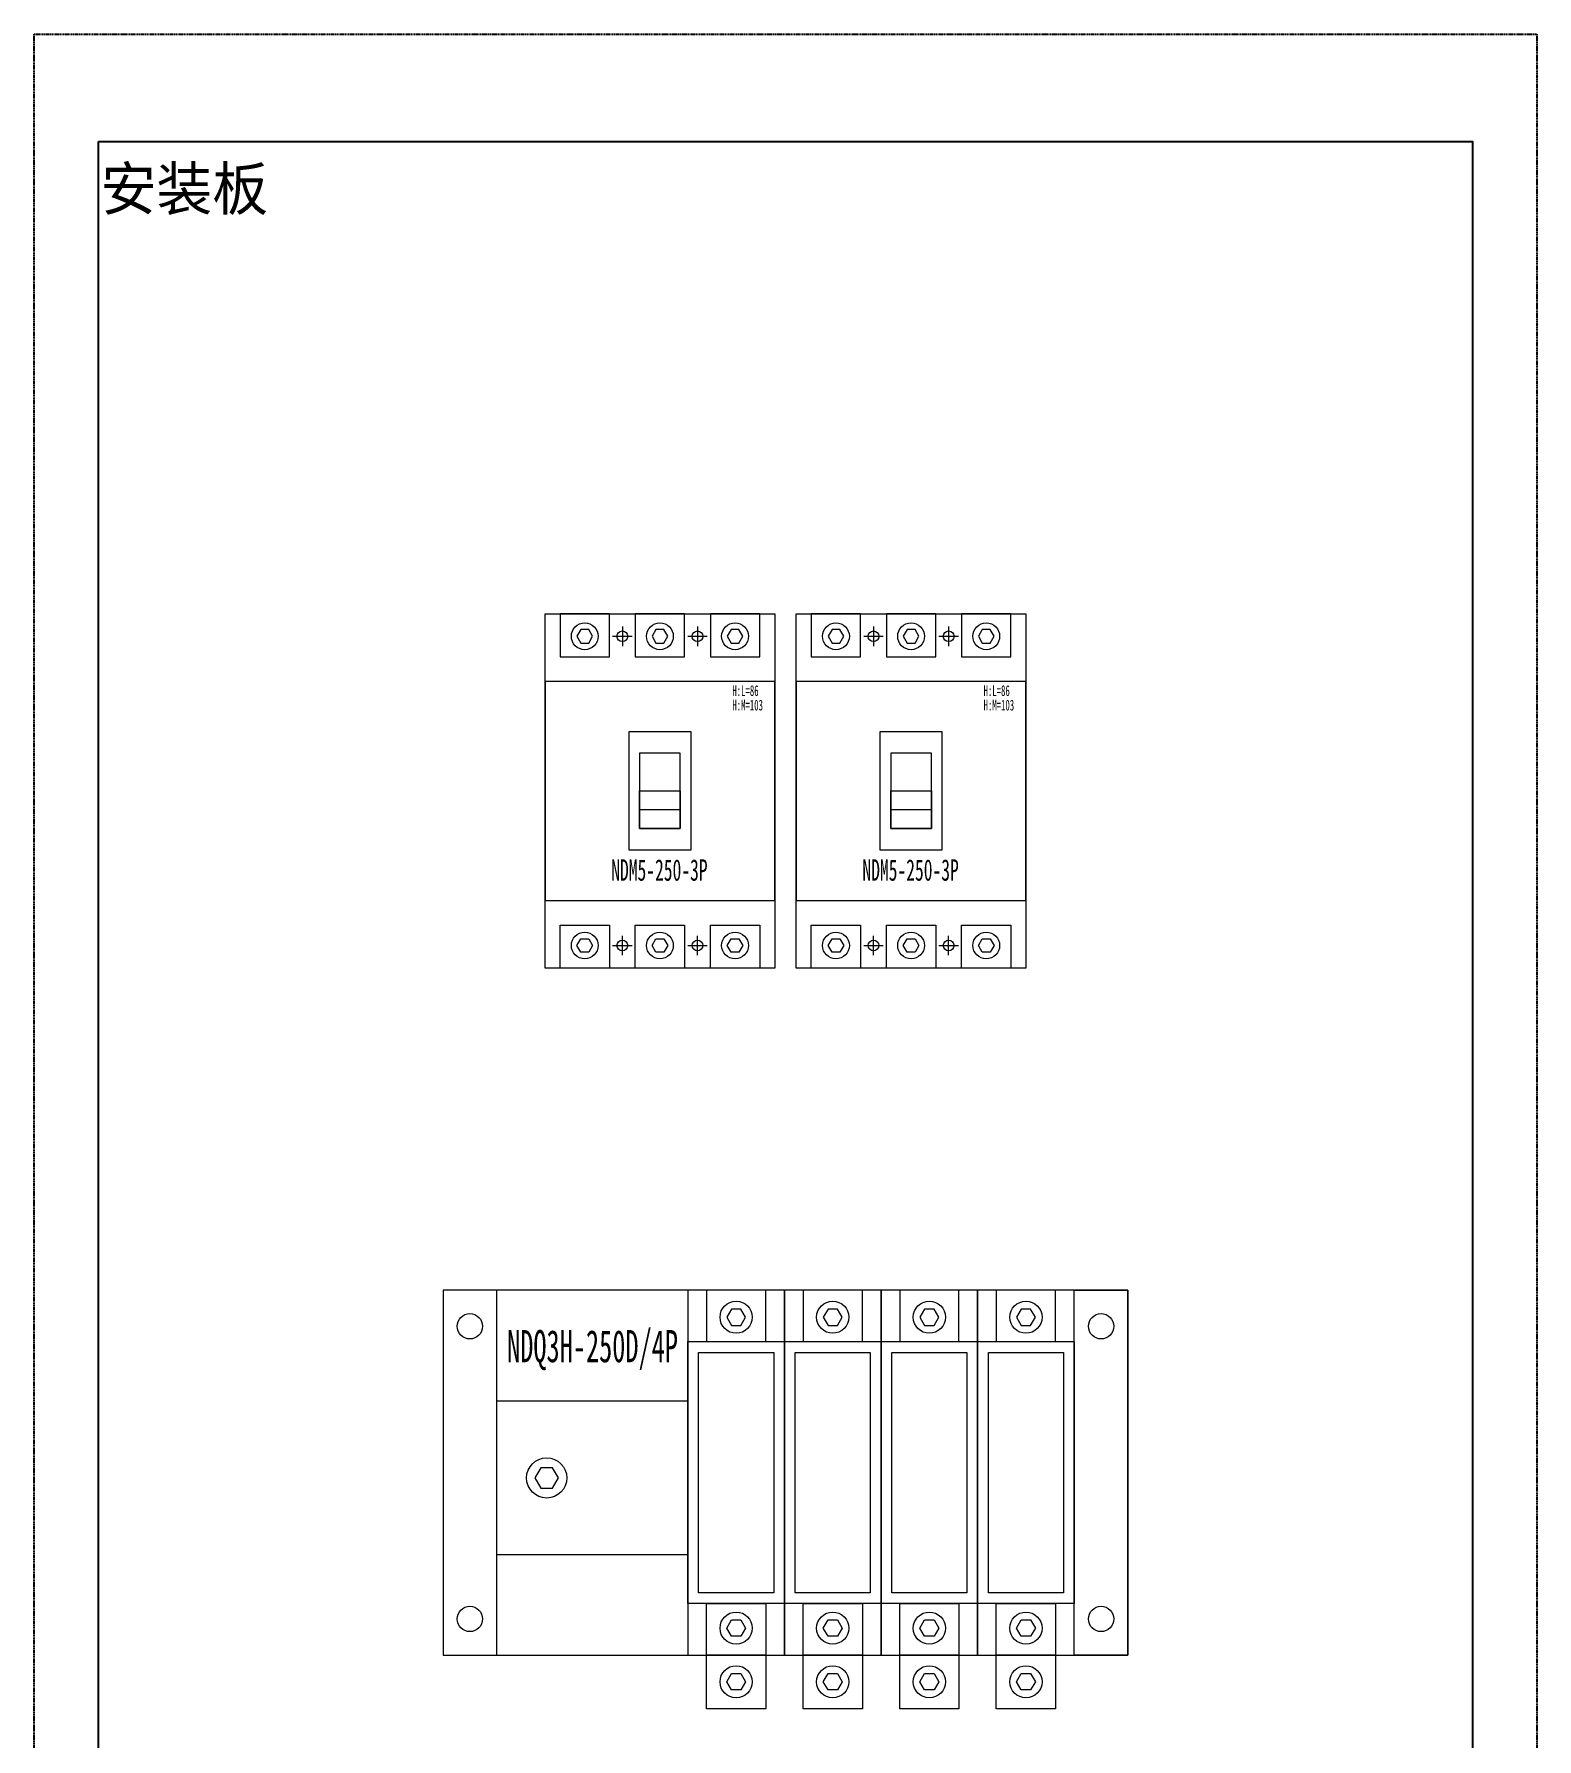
# Model space of a CAD drawing. Extents: x 406301 to 407001, y 303664 to 305064.
# Drawn here: x 406301 to 407001, y 304270 to 305064 of the extents above; entities that cross this region are included whole.
import ezdxf
from ezdxf.enums import TextEntityAlignment as Align

# ---------------------------------------------------------------- set-up
doc = ezdxf.new("R2010")
doc.units = 0
doc.header["$MEASUREMENT"] = 0
doc.linetypes.add('DASHED', pattern=[0.75, 0.5, -0.25])
doc.layers.add('布置图', color=30, linetype='Continuous')
doc.layers.add('细线', color=7, linetype='Continuous', lineweight=0)
doc.styles.add('宋', font='', dxfattribs={"width": 0.7})
doc.styles.get('宋').set_extended_font_data('SimSun')

# ---------------------------------------------------------------- blocks, each defined once
blk = doc.blocks.new('Manufacturer光辉PartName塑壳断路器Series250ShellFrameLimitingCurrentRemarkPartTypeMinCurrent100MaxCurrent250Poles3PMinPower0MaxPower0LibType2DelFlgfalseUpdateDate')
at = {"layer": '细线'}
for p, q in [((-22.03, 72), (-12.97, 72)), ((-17.5, 76.53), (-17.5, 67.47)), ((12.97, 72), (22.03, 72)), ((17.5, 76.53), (17.5, 67.47)), ((-17.5, -76.53), (-17.5, -67.47)), ((17.5, -76.53), (17.5, -67.47)), ((-22.03, -72), (-12.97, -72)), ((12.97, -72), (22.03, -72))]:
    blk.add_line(p, q, dxfattribs=at)
for points in [[(-53.5, 82.5), (53.5, 82.5), (53.5, -82.5), (-53.5, -82.5)], [(-46.5, 62.5), (-23.5, 62.5), (-23.5, 82.5), (-46.5, 82.5)], [(-11.5, 62.5), (11.5, 62.5), (11.5, 82.5), (-11.5, 82.5)], [(23.5, 62.5), (46.5, 62.5), (46.5, 82.5), (23.5, 82.5)], [(-53.5, -51), (53.5, -51), (53.5, 51), (-53.5, 51)], [(-14.5, -27.5), (14.5, -27.5), (14.5, 27.5), (-14.5, 27.5)], [(-9.5, -17.5), (9.5, -17.5), (9.5, 17.5), (-9.5, 17.5)], [(-9.5, 0), (9.5, 0), (9.5, -17.5), (-9.5, -17.5)], [(-9.5, 0), (9.5, 0), (9.5, -8.75), (-9.5, -8.75)], [(-46.5, -62.5), (-23.5, -62.5), (-23.5, -82.5), (-46.5, -82.5)], [(-11.5, -62.5), (11.5, -62.5), (11.5, -82.5), (-11.5, -82.5)], [(23.5, -62.5), (46.5, -62.5), (46.5, -82.5), (23.5, -82.5)]]:
    blk.add_lwpolyline(points, close=True, dxfattribs=at)
at = {"layer": '细线', "color": 7}
for points in [[(-31.35, 72), (-33.17, 75.17), (-36.83, 75.17), (-38.65, 72), (-36.83, 68.83), (-33.17, 68.83)], [(3.65, 72), (1.83, 75.17), (-1.83, 75.17), (-3.65, 72), (-1.83, 68.83), (1.83, 68.83)], [(38.65, 72), (36.83, 75.17), (33.17, 75.17), (31.35, 72), (33.17, 68.83), (36.83, 68.83)], [(-31.35, -72), (-33.17, -75.17), (-36.83, -75.17), (-38.65, -72), (-36.83, -68.83), (-33.17, -68.83)], [(3.65, -72), (1.83, -75.17), (-1.83, -75.17), (-3.65, -72), (-1.83, -68.83), (1.83, -68.83)], [(38.65, -72), (36.83, -75.17), (33.17, -75.17), (31.35, -72), (33.17, -68.83), (36.83, -68.83)]]:
    blk.add_lwpolyline(points, close=True, dxfattribs=at)
for centre in [(-35, 72), (0, 72), (35, 72), (-35, -72), (0, -72), (35, -72)]:
    blk.add_circle(centre, 6.24, dxfattribs=at)
at = {"layer": '细线'}
for centre in [(-17.5, 72), (17.5, 72), (-17.5, -72), (17.5, -72)]:
    blk.add_circle(centre, 2.5, dxfattribs=at)
at = {"layer": '细线', "color": 7, "attachment_point": 1, "style": '宋'}
for s, insert, char_height, width in [('\\pxql;{\\fFangSong_GB2312|b0|i0|c134|p49;\\W0.6;H:L=86}', (33.73, 49.19), 5, 16.7991), ('\\pxql;{\\fFangSong_GB2312|b0|i0|c134|p49;\\W0.6;H:M=103}', (33.73, 42.45), 5, 16.7991), ('\\pxql;{\\fFangSong_GB2312|b0|i0|c134|p49;\\W0.6;NDM5-250-3P}', (-22.68, -31.84), 10, 49.2649)]:
    blk.add_mtext(s, dxfattribs=dict(at, insert=insert, char_height=char_height, width=width))
blk = doc.blocks.new('Manufacturer光辉PartName双电源自动转换开关Series250ShellFrameLimitingCurrentRemarkPartTypeMinCurrent160MaxCurrent250Poles4PMinPower0MaxPower0LibType2DelFlgfalseUpdateDate')
at = {"layer": '细线'}
for points in [[(-159.5, -72.5), (159.5, -72.5), (159.5, 97.5), (-159.5, 97.5)], [(-159.5, -72.5), (-134.5, -72.5), (-134.5, 97.5), (-159.5, 97.5)], [(-45.5, -72.5), (-0.5, -72.5), (-0.5, 97.5), (-45.5, 97.5)], [(-36.8, 73.5), (-9.2, 73.5), (-9.2, 97.5), (-36.8, 97.5)], [(-0.5, -72.5), (44.5, -72.5), (44.5, 97.5), (-0.5, 97.5)], [(8.2, 73.5), (35.8, 73.5), (35.8, 97.5), (8.2, 97.5)], [(44.5, -72.5), (89.5, -72.5), (89.5, 97.5), (44.5, 97.5)], [(53.2, 73.5), (80.8, 73.5), (80.8, 97.5), (53.2, 97.5)], [(89.5, -72.5), (134.5, -72.5), (134.5, 97.5), (89.5, 97.5)], [(98.2, 73.5), (125.8, 73.5), (125.8, 97.5), (98.2, 97.5)], [(159.5, -72.5), (134.5, -72.5), (134.5, 97.5), (159.5, 97.5)], [(-18.61, 84.9), (-20.81, 88.7), (-25.19, 88.7), (-27.39, 84.9), (-25.19, 81.1), (-20.81, 81.1)], [(26.39, 84.9), (24.19, 88.7), (19.81, 88.7), (17.61, 84.9), (19.81, 81.1), (24.19, 81.1)], [(71.39, 84.9), (69.19, 88.7), (64.81, 88.7), (62.61, 84.9), (64.81, 81.1), (69.19, 81.1)], [(116.39, 84.9), (114.19, 88.7), (109.81, 88.7), (107.61, 84.9), (109.81, 81.1), (114.19, 81.1)], [(-45.5, 73.5), (-0.5, 73.5), (-0.5, -48.5), (-45.5, -48.5)], [(-0.5, 73.5), (44.5, 73.5), (44.5, -48.5), (-0.5, -48.5)], [(44.5, 73.5), (89.5, 73.5), (89.5, -48.5), (44.5, -48.5)], [(89.5, 73.5), (134.5, 73.5), (134.5, -48.5), (89.5, -48.5)], [(-40.5, 68.5), (-5.5, 68.5), (-5.5, -43.5), (-40.5, -43.5)], [(4.5, 68.5), (39.5, 68.5), (39.5, -43.5), (4.5, -43.5)], [(49.5, 68.5), (84.5, 68.5), (84.5, -43.5), (49.5, -43.5)], [(94.5, 68.5), (129.5, 68.5), (129.5, -43.5), (94.5, -43.5)], [(-134.5, 45.89), (-45.5, 45.89), (-45.5, -25.83), (-134.5, -25.83)], [(-105.75, 10.03), (-108.5, 14.78), (-113.98, 14.78), (-116.72, 10.03), (-113.98, 5.28), (-108.5, 5.28)], [(-36.8, -48.5), (-9.2, -48.5), (-9.2, -72.5), (-36.8, -72.5)], [(8.2, -48.5), (35.8, -48.5), (35.8, -72.5), (8.2, -72.5)], [(53.2, -48.5), (80.8, -48.5), (80.8, -72.5), (53.2, -72.5)], [(98.2, -48.5), (125.8, -48.5), (125.8, -72.5), (98.2, -72.5)], [(-18.61, -59.9), (-20.81, -63.7), (-25.19, -63.7), (-27.39, -59.9), (-25.19, -56.1), (-20.81, -56.1)], [(26.39, -59.9), (24.19, -63.7), (19.81, -63.7), (17.61, -59.9), (19.81, -56.1), (24.19, -56.1)], [(71.39, -59.9), (69.19, -63.7), (64.81, -63.7), (62.61, -59.9), (64.81, -56.1), (69.19, -56.1)], [(116.39, -59.9), (114.19, -63.7), (109.81, -63.7), (107.61, -59.9), (109.81, -56.1), (114.19, -56.1)], [(-36.8, -72.5), (-9.2, -72.5), (-9.2, -97.5), (-36.8, -97.5)], [(8.2, -72.5), (35.8, -72.5), (35.8, -97.5), (8.2, -97.5)], [(53.2, -72.5), (80.8, -72.5), (80.8, -97.5), (53.2, -97.5)], [(98.2, -72.5), (125.8, -72.5), (125.8, -97.5), (98.2, -97.5)], [(-18.61, -84.9), (-20.81, -88.7), (-25.19, -88.7), (-27.39, -84.9), (-25.19, -81.1), (-20.81, -81.1)], [(26.39, -84.9), (24.19, -88.7), (19.81, -88.7), (17.61, -84.9), (19.81, -81.1), (24.19, -81.1)], [(71.39, -84.9), (69.19, -88.7), (64.81, -88.7), (62.61, -84.9), (64.81, -81.1), (69.19, -81.1)], [(116.39, -84.9), (114.19, -88.7), (109.81, -88.7), (107.61, -84.9), (109.81, -81.1), (114.19, -81.1)]]:
    blk.add_lwpolyline(points, close=True, dxfattribs=at)
for centre, radius in [((-23, 84.9), 7.49), ((22, 84.9), 7.49), ((67, 84.9), 7.49), ((112, 84.9), 7.49), ((-147, 80.65), 5.89), ((147, 80.65), 5.89), ((-111.24, 10.03), 9.36), ((-147, -55.65), 5.89), ((-23, -59.9), 7.49), ((22, -59.9), 7.49), ((67, -59.9), 7.49), ((112, -59.9), 7.49), ((147, -55.65), 5.89), ((-23, -84.9), 7.49), ((22, -84.9), 7.49), ((67, -84.9), 7.49), ((112, -84.9), 7.49)]:
    blk.add_circle(centre, radius, dxfattribs=at)
at = {"layer": '细线', "insert": (-129.68, 78.91), "char_height": 15, "width": 73.8973, "attachment_point": 1, "style": '宋'}
blk.add_mtext('\\pxql;{\\fFangSong_GB2312|b0|i0|c134|p49;\\W0.6;NDQ3H-250D/4P}', dxfattribs=at)

msp = doc.modelspace()

# ---------------------------------------------------------------- linework, layer by layer
at = {"color": 2}
msp.add_lwpolyline([(406330.56, 305014.23), (406970.56, 305014.23), (406970.56, 303714.23), (406330.56, 303714.23)], close=True, dxfattribs=at)
at = {"layer": '布置图', "linetype": 'DASHED'}
msp.add_lwpolyline([(406300.56, 305064.23), (407000.56, 305064.23), (407000.56, 303664.23), (406300.56, 303664.23)], close=True, dxfattribs=at)

# ---------------------------------------------------------------- block references
for name, p in [('Manufacturer光辉PartName塑壳断路器Series250ShellFrameLimitingCurrentRemarkPartTypeMinCurrent100MaxCurrent250Poles3PMinPower0MaxPower0LibType2DelFlgfalseUpdateDate', (406592.06, 304711.78)), ('Manufacturer光辉PartName塑壳断路器Series250ShellFrameLimitingCurrentRemarkPartTypeMinCurrent100MaxCurrent250Poles3PMinPower0MaxPower0LibType2DelFlgfalseUpdateDate', (406709.06, 304711.78)), ('Manufacturer光辉PartName双电源自动转换开关Series250ShellFrameLimitingCurrentRemarkPartTypeMinCurrent160MaxCurrent250Poles4PMinPower0MaxPower0LibType2DelFlgfalseUpdateDate', (406650.56, 304381.78))]:
    msp.add_blockref(name, p)

# ---------------------------------------------------------------- texts
at = {"color": 0}
msp.add_text('安装板', height=20, dxfattribs=at).set_placement((406331.56, 304992.23), align=Align.MIDDLE_LEFT)

doc.saveas('drawing.dxf')
